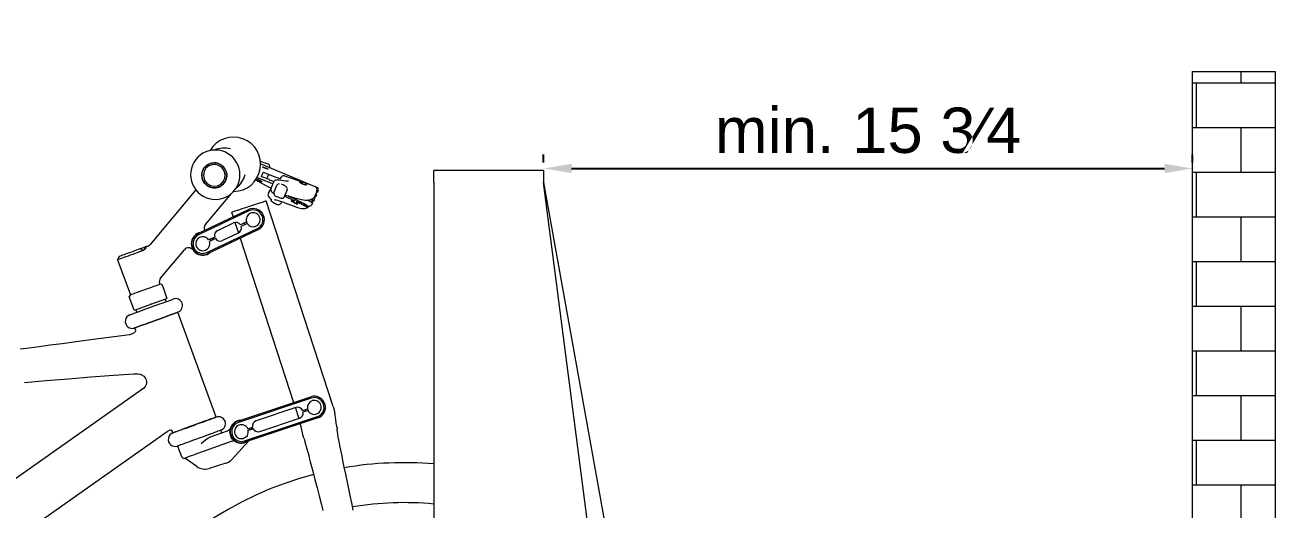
# Model space of a CAD drawing. Header units: inches. Extents: x -26 to 158, y -1 to 132.
# Drawn here: x 15.53 to 60.31, y 111.3 to 128.67 of the extents above; entities that cross this region are included whole.
import ezdxf

# ---------------------------------------------------------------- set-up
doc = ezdxf.new("R2010")
doc.units = ezdxf.units.IN
doc.layers.add('ZANO_R', color=7, linetype='Continuous', lineweight=0)
doc.layers.add('ZANO_W', color=1, linetype='Continuous', lineweight=0)
doc.styles.get("Standard").update_dxf_attribs({"font": 'arial.ttf'})
doc.dimstyles.new('amerykanie', dxfattribs={"dimtxt": 50, "dimasz": 50, "dimexe": 0.5, "dimexo": 0.5, "dimgap": 1, "dimtad": 1, "dimdec": 0, "dimzin": 0, "dimlunit": 5, "dimtxsty": 'Standard', "dimcen": 0.09, "dimclrd": 1, "dimclre": 1, "dimclrt": 1, "dimazin": 0, "dimtfac": 1, "dimtdec": 0, "dimtmove": 0, "dimatfit": 3, "dimfxl": 1, "dimtzin": 0, "dimarcsym": 1})

# ---------------------------------------------------------------- blocks, each defined once
blk = doc.blocks.new('*D362')
at = {"layer": 'ZANO_W', "color": 1, "lineweight": -2}
for p, q in [((34.108, 123.744), (34.108, 124.033)), ((57.353, 123.744), (57.353, 124.033)), ((35.108, 123.533), (56.353, 123.533))]:
    blk.add_line(p, q, dxfattribs=at)
at = {"layer": 'ZANO_W', "color": 1}
for points in [[(35.108, 123.7), (35.108, 123.367), (34.108, 123.533)], [(56.353, 123.367), (56.353, 123.7), (57.353, 123.533)]]:
    blk.add_solid(points, dxfattribs=at)
at = {"layer": 'ZANO_W', "color": 1, "insert": (45.731, 124.891), "char_height": 1.625, "attachment_point": 5}
blk.add_mtext('min. 15 3⁄4', dxfattribs=at)

msp = doc.modelspace()

# ---------------------------------------------------------------- hatches: boundary and pattern name
at = {"layer": 'ZANO_R', "ltscale": 10, "transparency": 33554602}
h = msp.add_hatch(dxfattribs=at)
h.set_pattern_fill('AR-B816', color=256, scale=0.007874)
h.set_pattern_definition([(0, (-387.308, 112.2023), (0, 1.6), []), (90, (-387.308, 112.2023), (-1.6, 1.6), [1.6, -1.6])])
h.paths.add_polyline_path([(57.35324, 127.00382), (57.35324, 87.63375), (60.306, 87.63375), (60.306, 127.00382)])

# ---------------------------------------------------------------- linework, layer by layer
at = {"layer": 'ZANO_R'}
for p, q in [((57.35324, 87.63375), (57.35324, 127.00382)), ((57.35324, 127.00382), (60.306, 127.00382)), ((60.306, 127.00382), (60.306, 87.63375)), ((22.10247, 123.68645), (22.08463, 123.67615)), ((23.962, 123.7945), (24.08395, 123.75112)), ((25.9821, 122.85656), (23.98328, 123.68198)), ((23.84738, 123.21114), (24.24138, 123.05332)), ((23.99371, 123.24386), (24.02331, 123.26094)), ((24.27185, 123.13245), (23.99371, 123.24386)), ((24.03877, 123.35864), (24.01111, 123.28941)), ((24.05824, 123.40539), (24.33638, 123.29398)), ((24.25594, 123.3262), (24.20405, 123.19631)), ((24.28943, 123.55556), (24.29459, 123.57005)), ((24.69201, 123.20214), (24.67911, 123.16983)), ((24.81989, 123.26397), (25.48963, 123.03975)), ((30.17105, 123.02744), (30.17105, 123.46052)), ((34.10805, 123.46052), (30.17105, 123.46052)), ((34.10805, 123.46052), (34.10805, 123.02744)), ((21.65112, 122.76728), (20.01079, 120.8124)), ((23.79077, 123.12109), (24.15651, 122.92314)), ((24.30883, 122.76535), (24.24369, 122.64516)), ((24.34232, 122.82728), (24.30883, 122.76534)), ((24.432, 123.0469), (24.33982, 122.81614)), ((24.34279, 122.8164), (24.34243, 122.8151)), ((24.43447, 123.04592), (24.4348, 123.04723)), ((24.53939, 122.91373), (24.44721, 122.68297)), ((24.82965, 122.53004), (24.92183, 122.7608)), ((25.48963, 123.03975), (25.46441, 123.024)), ((25.46808, 122.9858), (25.48963, 123.03975)), ((25.55614, 122.98565), (25.54467, 122.95691)), ((25.55665, 122.98621), (25.58836, 123.006)), ((25.92311, 122.87822), (25.92848, 122.87602)), ((25.98361, 122.71158), (25.92345, 122.56098)), ((25.97499, 122.71614), (25.9879, 122.74844)), ((25.97499, 122.71614), (25.97513, 122.71622)), ((25.97593, 122.69235), (26.0037, 122.68095)), ((26.0037, 122.68095), (26.01752, 122.71557)), ((26.02228, 122.69168), (26.0037, 122.68095)), ((26.01044, 122.71148), (26.01752, 122.71557)), ((26.02297, 122.69242), (26.02228, 122.69168)), ((26.02297, 122.69242), (26.0368, 122.72704)), ((30.17105, 123.02744), (30.17105, 87.86997)), ((34.10805, 123.02744), (36.30812, 110.74835)), ((38.63561, 87.86997), (34.10805, 123.02744)), ((21.99572, 121.525), (22.93164, 122.64039)), ((26.56598, 115.00516), (24.16619, 122.37425)), ((24.24585, 122.64399), (24.24625, 122.64548)), ((24.44424, 122.68089), (24.44557, 122.67422)), ((24.7023, 122.29247), (24.71497, 122.31584)), ((24.71715, 122.31967), (24.72963, 122.34273)), ((24.83303, 122.5385), (25.1796, 122.37834)), ((24.95463, 122.54272), (25.17158, 122.44246)), ((25.1796, 122.37834), (25.15432, 122.36246)), ((25.20571, 122.4265), (25.1796, 122.37834)), ((25.18344, 122.385), (25.18311, 122.3848)), ((25.18326, 122.38508), (25.18344, 122.385)), ((25.20585, 122.42644), (25.18344, 122.385)), ((25.28235, 122.38967), (25.2412, 122.31374)), ((25.24166, 122.31422), (25.27346, 122.33418)), ((25.27346, 122.33418), (25.29914, 122.38156)), ((25.75741, 122.33794), (25.65236, 122.39637)), ((25.75957, 122.34182), (25.66073, 122.3966)), ((25.75868, 122.41608), (25.85972, 122.36017)), ((25.80473, 122.42523), (25.79305, 122.43173)), ((25.80684, 122.42923), (25.7977, 122.43429)), ((25.80241, 122.31625), (25.83395, 122.37443)), ((25.80242, 122.31624), (25.83391, 122.37445)), ((25.8139, 122.2515), (25.81452, 122.25265)), ((25.81445, 122.25252), (25.81644, 122.25602)), ((25.81644, 122.25602), (25.83416, 122.2888)), ((25.82293, 122.44974), (25.85438, 122.46937)), ((25.85972, 122.36017), (25.8783, 122.3709)), ((25.87895, 122.37154), (25.89669, 122.40427)), ((25.90862, 122.54999), (25.89572, 122.51768)), ((25.89669, 122.40427), (25.89854, 122.40785)), ((25.89854, 122.40785), (25.89916, 122.40899)), ((25.90374, 122.50118), (25.90065, 122.49947)), ((25.90374, 122.50118), (25.92941, 122.516)), ((25.90876, 122.55008), (25.90862, 122.54999)), ((25.92523, 122.56543), (25.95299, 122.55404)), ((25.93906, 122.60005), (25.96682, 122.58865)), ((25.94591, 122.54995), (25.95299, 122.55404)), ((25.95299, 122.55404), (25.96682, 122.58865)), ((25.96682, 122.58865), (25.9854, 122.59938)), ((25.97227, 122.5655), (25.9861, 122.60012)), ((21.72513, 121.19936), (23.53108, 122.05874)), ((23.55257, 122.01359), (21.74661, 121.15422)), ((22.93008, 121.97171), (22.98618, 121.79945)), ((25.59094, 122.16956), (25.59602, 122.16675)), ((25.62408, 122.21182), (25.65135, 122.19673)), ((25.69892, 122.17086), (25.69909, 122.17097)), ((25.75031, 122.19773), (25.77598, 122.21255)), ((22.0474, 120.52213), (23.85335, 121.38151)), ((22.43186, 121.31418), (22.99622, 121.58274)), ((23.05122, 121.59974), (23.1735, 121.22422)), ((23.46595, 121.618), (23.24782, 121.5142)), ((23.49174, 121.56382), (23.2736, 121.46002)), ((23.37519, 121.5748), (23.40097, 121.52063)), ((23.87483, 121.33636), (22.06888, 120.47698)), ((22.32636, 121.07571), (22.10823, 120.97191)), ((22.35214, 121.02153), (22.13401, 120.91773)), ((22.19066, 120.94506), (22.16499, 120.99892)), ((22.25644, 120.969), (22.22844, 121.02911)), ((22.25561, 121.04204), (22.28139, 120.98786)), ((23.1681, 121.22155), (22.60374, 120.95299)), ((23.23598, 121.03236), (25.15115, 115.15144)), ((19.65789, 120.66171), (19.78051, 120.70634)), ((19.65789, 120.66171), (19.76027, 120.59255)), ((19.84781, 120.65989), (19.76027, 120.59255)), ((19.84781, 120.65989), (19.78051, 120.70634)), ((20.38822, 119.60926), (21.23774, 120.62168)), ((18.90795, 120.38875), (18.84819, 120.26058)), ((18.84819, 120.26058), (19.30446, 119.00699)), ((20.36161, 119.39177), (20.35368, 119.41356)), ((20.42551, 119.37479), (20.36161, 119.39177)), ((20.46112, 119.30112), (20.61391, 118.88132)), ((19.30446, 119.00699), (19.26561, 118.95178)), ((19.2678, 118.95026), (19.26781, 118.95023)), ((19.43929, 118.45379), (19.2865, 118.87359)), ((19.44869, 118.45721), (20.01721, 118.66413)), ((20.036, 118.67097), (20.60451, 118.8779)), ((20.58938, 118.76597), (20.55518, 118.85994)), ((19.49803, 118.47517), (19.53223, 118.3812)), ((22.37514, 114.62714), (21.00706, 118.3859)), ((19.45657, 117.82157), (19.48587, 117.74106)), ((19.70734, 115.61062), (6.85471, 106.54773)), ((23.15641, 114.48567), (25.76495, 115.35631)), ((25.78078, 115.30888), (23.17224, 114.43824)), ((23.39386, 113.77425), (26.0024, 114.64489)), ((25.23542, 114.96872), (23.81258, 114.49383)), ((25.21308, 114.96126), (25.33049, 114.60074)), ((25.47681, 114.87007), (25.64667, 114.92676)), ((25.4958, 114.81316), (25.66566, 114.86985)), ((26.01823, 114.59746), (23.40969, 113.72682)), ((23.50898, 114.21328), (23.67884, 114.26997)), ((23.52797, 114.15636), (23.69783, 114.21306)), ((23.93922, 114.1144), (25.36206, 114.5893)), ((25.32987, 114.60262), (25.33663, 114.58081)), ((25.34178, 114.60649), (25.34856, 114.58479)), ((26.70572, 114.23112), (26.70848, 114.20346)), ((7.86237, 105.11695), (20.62779, 114.11835)), ((20.79488, 114.14459), (20.82465, 114.0628)), ((22.91558, 113.75966), (21.94192, 113.40528)), ((22.17506, 113.91581), (22.77877, 114.13554)), ((22.58035, 114.06332), (22.54615, 114.15729)), ((22.86843, 114.10315), (22.87319, 114.15282)), ((22.8734, 114.02973), (22.86843, 114.10315)), ((22.903, 114.14943), (22.87319, 114.15282)), ((22.96345, 113.8421), (22.92006, 113.90154)), ((23.53374, 113.76823), (22.951, 113.12134)), ((22.99901, 113.80711), (22.96345, 113.8421)), ((22.99901, 113.80711), (23.0092, 113.81784)), ((25.51801, 113.87294), (25.48812, 113.94916)), ((20.99566, 113.59295), (21.13247, 113.21708)), ((21.68742, 112.85773), (21.29452, 113.13353)), ((22.72866, 112.97876), (22.12383, 112.78974))]:
    msp.add_line(p, q, dxfattribs=at)
at = {"layer": 'ZANO_R', "flags": 128}
for points in [[(22.67081, 123.54752), (22.71195, 123.47812), (22.74015, 123.40256), (22.75452, 123.32326), (22.75459, 123.24279), (22.74035, 123.16371), (22.71227, 123.08858), (22.67126, 123.01981), (22.61861, 122.95961), (22.55604, 122.90992), (22.48555, 122.87232), (22.4094, 122.84803), (22.33005, 122.83784), (22.25004, 122.84206), (22.17194, 122.86057), (22.09827, 122.89277), (22.0314, 122.93761), (21.97347, 122.99367), (21.92634, 123.05914), (21.89153, 123.13191), (21.87016, 123.20965), (21.86291, 123.28986), (21.87002, 123.36996), (21.89127, 123.44738), (21.92595, 123.51961), (21.97297, 123.58436), (22.03081, 123.63953), (22.09762, 123.68335), (22.17123, 123.71442), (22.2493, 123.73173), (22.3293, 123.73473), (22.40867, 123.72332), (22.48486, 123.69786), (22.55542, 123.65919), (22.61807, 123.60853), (22.67081, 123.54752)], [(22.69555, 123.50925), (22.64917, 123.57525), (22.59188, 123.63198), (22.52552, 123.67759), (22.45222, 123.71064), (22.37434, 123.73005), (22.29437, 123.7352), (22.2149, 123.72593), (22.13847, 123.70253), (22.06754, 123.66576), (22.0044, 123.6168), (21.95106, 123.55722), (21.90925, 123.48893), (21.88031, 123.41414), (21.86516, 123.33524), (21.86431, 123.25478), (21.87776, 123.17533), (21.9051, 123.09946), (21.94544, 123.02959), (21.99748, 122.96798), (22.05955, 122.9166), (22.12967, 122.87711), (22.20557, 122.85078), (22.28481, 122.83845), (22.36485, 122.84052), (22.44312, 122.85691), (22.51709, 122.88712), (22.5844, 122.93016), (22.64287, 122.98465), (22.69064, 123.04884), (22.72616, 123.12067), (22.74829, 123.19782), (22.75633, 123.27783), (22.75, 123.3581), (22.72952, 123.43608), (22.69555, 123.50925)], [(21.97517, 123.09333), (22.05824, 122.99259), (22.16967, 122.92497), (22.2968, 122.89773), (22.42651, 122.91447), (22.54143, 122.97281), (22.63146, 123.06736), (22.68422, 123.18527), (22.69547, 123.31579), (22.66275, 123.44301), (22.591, 123.55139), (22.48633, 123.63107), (22.36314, 123.67122), (22.23229, 123.66838), (22.11129, 123.62223), (22.0124, 123.53838), (21.94723, 123.42619), (21.92258, 123.29831), (21.94177, 123.16803), (21.97517, 123.09333)], [(23.98325, 123.68191), (23.9823, 123.68237), (23.98036, 123.68274), (23.9802, 123.68259)], [(24.22653, 123.51222), (24.21494, 123.51243), (24.19111, 123.51836), (24.15869, 123.5291), (24.1226, 123.54301), (24.08835, 123.55798), (24.06113, 123.57172), (24.04511, 123.58215), (24.04271, 123.58768), (24.05431, 123.58746), (24.07813, 123.58153), (24.11055, 123.5708), (24.14664, 123.55689), (24.1809, 123.54192), (24.20811, 123.52818), (24.22414, 123.51775), (24.22653, 123.51222)], [(24.08395, 123.75112), (24.13198, 123.73404), (24.17385, 123.71914), (24.20632, 123.70759), (24.22686, 123.70029), (24.23389, 123.69779)], [(24.01414, 123.05911), (24.00292, 123.06012), (23.98015, 123.0683), (23.94932, 123.08242), (23.9151, 123.10032), (23.88271, 123.11927), (23.85708, 123.1364), (23.84212, 123.14908), (23.84009, 123.15541), (23.85131, 123.1544), (23.87408, 123.14621), (23.90492, 123.1321), (23.93913, 123.1142), (23.97152, 123.09524), (23.99715, 123.07812), (24.01212, 123.06543), (24.01414, 123.05911)], [(24.69201, 123.20214), (24.70786, 123.22904), (24.71325, 123.2352)], [(24.3427, 122.81642), (24.33461, 122.78606), (24.33639, 122.75468), (24.34481, 122.72895), (24.35705, 122.70786), (24.37271, 122.68902), (24.39543, 122.6683), (24.43392, 122.63995), (24.43983, 122.63572)], [(24.96713, 123.0766), (24.96683, 123.07659), (24.9576, 123.07589), (24.93759, 123.07595), (24.90486, 123.07807), (24.85785, 123.08329), (24.79481, 123.09234), (24.71469, 123.10482), (24.63311, 123.11585), (24.56691, 123.12011), (24.52914, 123.11766), (24.50654, 123.11269), (24.48009, 123.10101), (24.45548, 123.08121), (24.4364, 123.05288), (24.43489, 123.0472)], [(24.9201, 122.76101), (24.92558, 122.77355), (24.9283, 122.80544), (24.92288, 122.83146), (24.91288, 122.8522), (24.90075, 122.86799), (24.88832, 122.87957), (24.87609, 122.8885), (24.85761, 122.89966), (24.81516, 122.92218), (24.7757, 122.94343), (24.74693, 122.96002), (24.72825, 122.97226), (24.71818, 122.97995), (24.71737, 122.98063)], [(25.42766, 123.03146), (25.39529, 123.04083), (25.37338, 123.04492), (25.36435, 123.04328), (25.36918, 123.0361), (25.38733, 123.02415), (25.41683, 123.00875), (25.45443, 122.99159), (25.49601, 122.97456), (25.537, 122.95951), (25.57291, 122.94811), (25.59979, 122.9416), (25.61469, 122.9407), (25.61599, 122.94551), (25.60353, 122.9555), (25.57869, 122.96957)], [(25.55665, 122.98621), (25.55608, 122.98534), (25.5565, 122.98408), (25.55791, 122.98245), (25.56029, 122.98046), (25.56361, 122.97815), (25.56782, 122.97554), (25.57287, 122.97267), (25.57869, 122.96957)], [(22.93008, 121.97171), (22.93667, 121.97385), (22.95629, 121.98024), (22.98852, 121.99074), (23.03268, 122.00512), (23.08782, 122.02308), (23.15278, 122.04423), (23.22616, 122.06813), (23.30641, 122.09426), (23.39181, 122.12207), (23.48054, 122.15097), (23.57071, 122.18033), (23.66039, 122.20954), (23.74769, 122.23796), (23.83073, 122.26501), (23.90775, 122.29009), (23.97711, 122.31268), (24.03732, 122.33229), (24.08711, 122.3485), (24.1254, 122.36097), (24.1514, 122.36944), (24.16454, 122.37371), (24.16619, 122.37425)], [(24.24645, 122.64539), (24.23475, 122.61543), (24.2329, 122.58376), (24.23836, 122.55676), (24.24837, 122.53358), (24.2626, 122.51168), (24.28491, 122.48599), (24.32214, 122.45086), (24.34655, 122.42809), (24.35986, 122.41485), (24.3655, 122.40858), (24.36542, 122.40875)], [(24.32884, 122.44461), (24.32987, 122.42105), (24.33871, 122.395), (24.3492, 122.37805), (24.36112, 122.36454), (24.37438, 122.35295), (24.39606, 122.33737), (24.42954, 122.31638), (24.46906, 122.29382), (24.49307, 122.2812)], [(24.44824, 122.68326), (24.44075, 122.65793), (24.44148, 122.62817), (24.45323, 122.59536), (24.46469, 122.57901), (24.47785, 122.56595), (24.49079, 122.55633), (24.50797, 122.5461), (24.54124, 122.52954), (24.5818, 122.51169), (24.61042, 122.50024)], [(24.46629, 122.41695), (24.46678, 122.41692), (24.47636, 122.41629), (24.49655, 122.41333), (24.52874, 122.40658), (24.57563, 122.39403), (24.63049, 122.37701), (24.69997, 122.35342), (24.78619, 122.32234), (24.89511, 122.28165), (25.04505, 122.22517), (25.0763, 122.21377)], [(24.49307, 122.2812), (24.50479, 122.27504), (24.54083, 122.25805), (24.57542, 122.24488), (24.59761, 122.24003), (24.62979, 122.24065), (24.65963, 122.25072), (24.68506, 122.26952), (24.7011, 122.29246)], [(24.61042, 122.50024), (24.624, 122.49481), (24.66288, 122.48098), (24.69775, 122.47078), (24.71901, 122.46681), (24.74274, 122.46633), (24.772, 122.4731), (24.79801, 122.488), (24.81988, 122.51188), (24.82792, 122.53025)], [(25.11911, 122.37321), (25.08825, 122.3858), (25.06724, 122.39181), (25.0584, 122.39059), (25.06269, 122.38225), (25.07964, 122.36773), (25.1074, 122.34861), (25.14291, 122.32699), (25.18228, 122.30524), (25.22119, 122.28576), (25.25536, 122.27067), (25.28106, 122.26164), (25.29545, 122.25965), (25.29697, 122.26492), (25.28543, 122.27689), (25.26212, 122.29421)], [(25.10361, 122.50281), (25.24252, 122.46655), (25.34385, 122.44141), (25.42884, 122.42217), (25.49961, 122.40849), (25.56608, 122.39919), (25.6206, 122.39551), (25.67266, 122.39692), (25.72312, 122.40495), (25.75946, 122.41632), (25.79015, 122.43013), (25.81588, 122.44431), (25.82291, 122.44881)], [(25.24166, 122.31422), (25.24106, 122.31329), (25.2414, 122.31186), (25.24268, 122.30995), (25.24488, 122.30758), (25.24797, 122.30477), (25.25191, 122.30159), (25.25665, 122.29805), (25.26212, 122.29421)], [(25.8789, 122.49175), (25.8872, 122.49353), (25.90374, 122.50118)], [(25.0763, 122.21377), (25.16839, 122.18017), (25.25422, 122.15096), (25.32644, 122.12897), (25.38807, 122.11361), (25.44476, 122.1038), (25.49769, 122.10003), (25.54998, 122.10355), (25.59878, 122.11577), (25.62979, 122.12892), (25.65559, 122.14271), (25.6666, 122.1497)], [(25.69995, 122.17667), (25.70674, 122.18003), (25.71223, 122.18502)], [(23.46595, 121.618), (23.47998, 121.58451), (23.49174, 121.56382)], [(19.76027, 120.59255), (19.6979, 120.56985), (19.62745, 120.54421), (19.55069, 120.51627), (19.46955, 120.48674), (19.38607, 120.45636), (19.30236, 120.42589), (19.22052, 120.3961), (19.14262, 120.36775), (19.07061, 120.34154), (19.00631, 120.31813), (18.95134, 120.29813), (18.90707, 120.28202), (18.87464, 120.27021), (18.85484, 120.263), (18.84819, 120.26058)], [(18.90795, 120.38875), (18.90965, 120.38937), (18.9231, 120.39427), (18.94958, 120.4039), (18.98827, 120.41799), (19.03797, 120.43607), (19.09713, 120.45761), (19.16391, 120.48192), (19.23625, 120.50825), (19.31189, 120.53577), (19.38848, 120.56365), (19.46365, 120.59101), (19.53505, 120.617), (19.60047, 120.64081), (19.65789, 120.66171)], [(19.78051, 120.70634), (19.79891, 120.71304), (19.84127, 120.72845), (19.85961, 120.73513), (19.8596, 120.73513)], [(19.88102, 120.74028), (19.88111, 120.74035), (19.88035, 120.73974), (19.87791, 120.73768), (19.87401, 120.73382), (19.86955, 120.72828), (19.86521, 120.72116), (19.86255, 120.71535), (19.8594, 120.70684), (19.85846, 120.70366), (19.85728, 120.69888), (19.85578, 120.69232), (19.85552, 120.69102), (19.85308, 120.67893), (19.84781, 120.65989)], [(19.88111, 120.74035), (19.87036, 120.73774), (19.85961, 120.73513)], [(19.30446, 119.00699), (19.31096, 119.00936), (19.33033, 119.01641), (19.36207, 119.02796), (19.40541, 119.04374), (19.45927, 119.06334), (19.52234, 119.0863), (19.59306, 119.11204), (19.66969, 119.13993), (19.75035, 119.16928), (19.83303, 119.19938), (19.91572, 119.22947), (19.99637, 119.25883), (20.073, 119.28672), (20.14372, 119.31246), (20.20679, 119.33542), (20.26066, 119.35502), (20.304, 119.3708), (20.33574, 119.38235), (20.3551, 119.3894), (20.36161, 119.39177)], [(20.42537, 119.37424), (20.42519, 119.37476), (20.42526, 119.37455)], [(20.43886, 119.36227), (20.43998, 119.35918), (20.44757, 119.33833), (20.46112, 119.30112)], [(19.2865, 118.87359), (19.27312, 118.91034), (19.26537, 118.93165), (19.26522, 118.93206)], [(19.28556, 118.29142), (19.29219, 118.29383), (19.31197, 118.30103), (19.34457, 118.3129), (19.38942, 118.32922), (19.44576, 118.34973), (19.51262, 118.37406), (19.58886, 118.40181), (19.67318, 118.4325), (19.76413, 118.4656), (19.86016, 118.50055), (19.95961, 118.53675), (20.0608, 118.57358), (20.16199, 118.61041), (20.26145, 118.64661), (20.35748, 118.68156), (20.44843, 118.71467), (20.53274, 118.74536), (20.60899, 118.77311), (20.67585, 118.79744), (20.73219, 118.81795), (20.77704, 118.83427), (20.80963, 118.84614), (20.82942, 118.85334), (20.83605, 118.85575)], [(20.036, 118.67097), (20.03379, 118.67017), (20.03147, 118.66932), (20.02906, 118.66845), (20.0266, 118.66755), (20.02415, 118.66666), (20.02174, 118.66578), (20.01941, 118.66494), (20.01721, 118.66413)], [(19.44869, 118.45721), (19.44665, 118.45647), (19.4448, 118.45579), (19.44318, 118.45521), (19.44181, 118.45471), (19.44073, 118.45431), (19.43993, 118.45403), (19.43946, 118.45385), (19.43929, 118.45379)], [(19.45657, 117.82157), (19.4632, 117.82399), (19.48298, 117.83119), (19.51558, 117.84305), (19.56043, 117.85938), (19.61677, 117.87988), (19.68363, 117.90422), (19.75987, 117.93197), (19.84419, 117.96266), (19.93514, 117.99576), (20.03117, 118.03071), (20.13062, 118.06691), (20.23181, 118.10374), (20.333, 118.14057), (20.43246, 118.17677), (20.52849, 118.21172), (20.61944, 118.24482), (20.70375, 118.27551), (20.78, 118.30326), (20.84686, 118.3276), (20.9032, 118.3481), (20.94805, 118.36443), (20.98064, 118.37629), (21.00043, 118.38349), (21.00706, 118.3859)], [(21.00706, 118.3859), (21.00043, 118.38349), (20.98064, 118.37629), (20.94805, 118.36443), (20.9032, 118.3481), (20.84686, 118.3276), (20.78, 118.30326), (20.70375, 118.27551), (20.61944, 118.24482), (20.52849, 118.21172), (20.43246, 118.17677), (20.333, 118.14057), (20.23181, 118.10374), (20.13062, 118.06691), (20.03117, 118.03071), (19.93514, 117.99576), (19.84419, 117.96266), (19.75987, 117.93197), (19.68363, 117.90422), (19.61677, 117.87988), (19.56043, 117.85938), (19.51558, 117.84305), (19.48298, 117.83119), (19.4632, 117.82399), (19.45657, 117.82157), (19.45657, 117.82157)], [(19.2735, 117.58056), (18.7193, 117.50364), (18.06931, 117.41499), (17.4488, 117.33195), (16.86329, 117.25505), (16.43332, 117.19945), (16.03522, 117.14859), (15.67427, 117.10297), (15.35576, 117.06308)], [(19.4854, 117.74236), (19.49021, 117.72499), (19.49028, 117.71518), (19.48763, 117.7044), (19.47181, 117.67985), (19.44077, 117.65234), (19.34985, 117.60167), (19.2735, 117.58045)], [(15.51235, 115.86996), (16.28485, 115.93546), (17.08199, 116.00079), (17.89316, 116.06472), (18.71362, 116.12668), (19.42594, 116.17832)], [(19.42591, 116.17845), (19.51078, 116.18282), (19.58659, 116.17921), (19.65203, 116.16601), (19.70661, 116.14492), (19.78487, 116.09087), (19.82984, 116.03797), (19.86613, 115.96504), (19.87847, 115.91442), (19.8809, 115.85571), (19.86817, 115.79191), (19.83553, 115.7274), (19.7805, 115.66654), (19.70621, 115.60983)], [(25.55132, 114.89494), (25.56035, 114.86383), (25.57032, 114.83802)], [(25.64667, 114.92676), (25.64804, 114.92048), (25.66566, 114.86985)], [(26.56598, 115.00516), (26.58925, 114.92631), (26.61083, 114.8214), (26.63064, 114.68953), (26.64949, 114.54697), (26.66913, 114.41038), (26.68861, 114.30556), (26.70572, 114.23112)], [(20.82465, 114.0628), (20.83128, 114.06522), (20.85106, 114.07242), (20.88366, 114.08428), (20.92851, 114.10061), (20.98485, 114.12111), (21.05171, 114.14545), (21.12795, 114.1732), (21.21227, 114.20389), (21.30322, 114.23699), (21.39925, 114.27194), (21.4987, 114.30814), (21.59989, 114.34497), (21.70108, 114.3818), (21.80054, 114.418), (21.89657, 114.45295), (21.98752, 114.48605), (22.07184, 114.51674), (22.14808, 114.54449), (22.21494, 114.56883), (22.27128, 114.58933), (22.31613, 114.60566), (22.34873, 114.61752), (22.36851, 114.62472), (22.37514, 114.62714)], [(22.37514, 114.62714), (22.37466, 114.62696), (22.36446, 114.62325), (22.34118, 114.61477), (22.30521, 114.60168), (22.25718, 114.5842), (22.1979, 114.56263), (22.12839, 114.53732), (22.04984, 114.50873), (21.96359, 114.47734), (21.87111, 114.44368), (21.77399, 114.40833), (21.6739, 114.3719), (21.57254, 114.33501), (21.47165, 114.29829), (21.37295, 114.26237), (21.27813, 114.22786), (21.18882, 114.19535), (21.10655, 114.1654), (21.03271, 114.13853), (20.96858, 114.11519), (20.91525, 114.09578), (20.87364, 114.08063), (20.84445, 114.07001), (20.82819, 114.06409), (20.82465, 114.0628)], [(23.5876, 114.17627), (23.5767, 114.21312), (23.56861, 114.23318)], [(23.65425, 114.19851), (23.64248, 114.23707), (23.63526, 114.25543)], [(23.6638, 114.26495), (23.68204, 114.21096), (23.68279, 114.20804)], [(25.32987, 114.60262), (25.34175, 114.60648), (25.34175, 114.60648)], [(27.2892, 111.2925), (27.234, 111.55702), (27.17976, 111.81722), (27.12831, 112.06423), (27.07975, 112.29746), (27.01995, 112.58488), (26.96679, 112.84097), (26.91948, 113.06985), (26.88534, 113.23639), (26.85263, 113.39767), (26.82177, 113.5519), (26.79293, 113.69839), (26.77256, 113.80369), (26.7516, 113.91497), (26.73215, 114.02335), (26.7197, 114.09651), (26.71049, 114.15675), (26.70791, 114.19683), (26.7093, 114.21299)], [(20.62777, 114.11834), (20.70884, 114.15769), (20.75597, 114.16694), (20.7697, 114.16636), (20.78146, 114.16277), (20.78612, 114.15958), (20.78981, 114.1554), (20.79488, 114.14458)], [(22.54615, 114.15729), (22.53952, 114.15487), (22.51974, 114.14767), (22.48714, 114.13581), (22.44229, 114.11948), (22.38595, 114.09898), (22.31909, 114.07464), (22.24285, 114.04689), (22.15853, 114.0162), (22.06758, 113.9831), (21.97155, 113.94815), (21.8721, 113.91195), (21.77091, 113.87512), (21.66972, 113.83829), (21.57026, 113.80209), (21.47423, 113.76714), (21.38328, 113.73404), (21.29896, 113.70335), (21.22272, 113.6756), (21.15586, 113.65126), (21.09952, 113.63076), (21.05467, 113.61443), (21.02207, 113.60257), (21.00229, 113.59537), (20.99566, 113.59295)], [(21.83931, 113.68718), (21.84019, 113.6879), (21.94026, 113.76844), (22.04378, 113.8447), (22.10806, 113.88453), (22.17506, 113.91581)], [(25.51395, 113.87347), (25.51464, 113.87533), (25.52576, 113.85016), (25.54037, 113.80308), (25.55925, 113.73863), (25.58108, 113.66204), (25.60373, 113.58036), (25.62924, 113.48644), (25.65131, 113.40413), (25.67028, 113.33284), (25.69106, 113.25423), (25.71438, 113.1655), (25.75021, 113.02827), (25.79495, 112.85577), (25.84925, 112.64512), (25.91353, 112.39455), (25.99001, 112.09536), (26.06453, 111.80337), (26.13384, 111.53172), (26.19777, 111.28095)], [(21.94192, 113.40528), (21.84092, 113.36852), (21.74216, 113.33257), (21.64781, 113.29823), (21.55996, 113.26625), (21.48055, 113.23735), (21.41133, 113.21216), (21.35385, 113.19124), (21.30935, 113.17504), (21.27884, 113.16394)]]:
    msp.add_lwpolyline(points, dxfattribs=at)
at = {"layer": 'ZANO_R'}
for centre, radius, start, end in [((22.99773, 123.68333), 0.97275, 270.271813, 149.710665), ((22.34417, 123.31243), 0.88115, 29.659391, 210.340819), ((22.65871, 123.37443), 0.8879, 75.001533, 112.741066), ((22.3494, 123.30336), 0.88115, 209.659873, 30.340338), ((24.20037, 123.60357), 0.1, 340.417514, 70.417514), ((22.5642, 123.5436), 0.88388, 307.239157, 344.918864), ((24.15255, 123.52332), 0.47987, 229.974932, 253.120815), ((26.76798, 129.34224), 6.51876, 248.098191, 251.367534), ((24.78919, 123.16574), 0.10292, 72.647182, 137.554161), ((26.54119, 127.31726), 4.9995, 241.51137, 243.907698), ((26.09577, 127.65514), 4.9614, 248.052141, 250.124229), ((26.90751, 129.71115), 7.08703, 248.167177, 249.671196), ((24.63709, 122.87797), 0.10317, 93.76128, 159.548609), ((25.46325, 123.11263), 0.08863, 246.323418, 270.746765), ((23.24369, 116.36137), 7.04618, 67.649781, 70.563691), ((25.89514, 122.7819), 0.09861, 340.167711, 55.697162), ((25.99581, 122.75732), 0.04812, 244.55596, 287.702027), ((25.94393, 122.76413), 0.1, 338.224571, 67.561718), ((19.39302, 100.90874), 22.33639, 75.187134, 75.871207), ((25.501, 122.92212), 0.68486, 230.756483, 252.354214), ((25.15865, 122.4397), 0.07737, 239.261496, 266.785483), ((22.58662, 116.85809), 6.15364, 62.939769, 65.160983), ((22.45635, 116.51276), 6.46722, 61.007919, 64.176664), ((22.274, 116.16281), 6.86909, 61.091238, 64.07455), ((22.29136, 116.21692), 6.859, 60.929179, 63.17989), ((25.68907, 122.16533), 0.18565, 39.829987, 68.399907), ((25.6866, 122.16016), 0.19577, 41.081029, 68.115299), ((25.72598, 122.29916), 0.1, 300, 331.54315), ((25.74852, 122.27213), 0.16309, 37.271571, 69.840637), ((25.73375, 122.24741), 0.19596, 41.09473, 68.101598), ((25.81151, 122.55001), 0.0902, 297.938398, 338.999208), ((25.8112, 122.45656), 0.1, 331.595798, 25.647289), ((25.93151, 122.60871), 0.06051, 247.454167, 283.765583), ((25.87941, 122.6026), 0.1, 300, 338.224571), ((25.93065, 122.55952), 0.06773, 36.056388, 74.347779), ((23.70296, 121.69755), 0.25, 212.339998, 198.555792), ((23.70296, 121.69755), 0.4, 295.447895, 115.447895), ((23.70296, 121.69755), 0.35, 295.447895, 115.447895), ((25.64378, 122.25452), 0.1001, 256.121293, 316.927391), ((25.70033, 122.28336), 0.09915, 240.687654, 300.273087), ((22.13447, 121.39892), 0.18742, 137.742888, 206.762196), ((23.08216, 121.40214), 0.2, 34.074822, 115.447895), ((23.08216, 121.40214), 0.2, 295.447895, 16.820968), ((21.89701, 120.83817), 0.4125, 101.306785, 309.589005), ((21.89701, 120.83817), 0.4, 115.447895, 295.447895), ((21.89701, 120.83817), 0.35, 115.447895, 295.447895), ((21.89701, 120.83817), 0.25, 32.339998, 18.555792), ((22.5178, 121.13359), 0.2, 115.447895, 196.820968), ((22.5178, 121.13359), 0.2, 214.074822, 295.447895), ((19.8637, 120.92462), 0.18426, 275.368545, 322.761384), ((21.39108, 120.49353), 0.1996, 38.32657, 140.173137), ((20.52102, 119.4855), 0.18107, 137.037173, 203.273027), ((20.42008, 119.3554), 0.02, 18.991517, 74.903825), ((19.28301, 118.94165), 0.02, 149.940679, 200.423373), ((23.68071, 110.43772), 8.98329, 109.961556, 110.025335), ((20.92156, 118.62083), 0.25, 290, 110), ((19.37106, 118.05649), 0.25, 110, 290), ((25.89159, 114.97688), 0.25, 205.349246, 191.565041), ((25.89159, 114.97688), 0.4, 288.457144, 108.457144), ((25.89159, 114.97688), 0.35, 288.457144, 108.457144), ((22.46065, 114.39221), 0.25, 290, 110), ((25.29874, 114.77901), 0.2, 27.08407, 108.457144), ((25.29874, 114.77901), 0.2, 288.457144, 9.830217), ((22.71037, 114.32348), 0.2, 290, 339.227195), ((23.28305, 114.10624), 0.4125, 94.316033, 173.517064), ((23.28305, 114.10624), 0.4, 108.457144, 288.457144), ((23.28305, 114.10624), 0.35, 108.457144, 288.457144), ((23.28305, 114.10624), 0.25, 25.349246, 11.565041), ((23.8759, 114.30412), 0.2, 108.457144, 189.830217), ((23.8759, 114.30412), 0.2, 207.08407, 288.457144), ((12.48306, 111.30936), 13.27032, 11.474538, 13.41541), ((16.7976, 112.4234), 8.82594, 10.007263, 12.885071), ((20.91015, 113.82788), 0.25, 110, 290), ((23.28305, 114.10624), 0.41673, 190.579176, 209.420824), ((22.98398, 113.57172), 0.2, 60.772805, 110), ((23.28305, 114.10624), 0.4125, 226.482936, 302.598254), ((21.22644, 113.25128), 0.1, 200, 273.142794), ((21.23722, 113.05157), 0.1, 54.933366, 93.058934), ((21.23716, 113.05186), 0.0998, 54.919017, 68.18765), ((21.97469, 113.26698), 0.5, 234.933366, 287.35545), ((22.57951, 113.456), 0.5, 287.35545, 317.985886), ((29.10102, 100.31436), 12.6811, 85.159655, 99.664541), ((29.10102, 100.31436), 12.6811, 104.775682, 261.613105), ((29.10102, 100.31436), 11.25, 84.542155, 99.397807)]:
    msp.add_arc(centre, radius, start, end, dxfattribs=at)
for centre, major_axis, ratio, start_param, end_param in [((24.02925, 123.29988), (0.05697, 0.13876), 0.08584546, 1.68150172, 2.02133863), ((24.0569, 123.36911), (0.05697, 0.13876), 0.08584546, 1.34166481, 1.68150172), ((25.89161, 122.78371), (-0.05008, 0.08656), 0.99026385, 5.1167802, 5.37392038), ((25.64333, 122.25404), (-0.05007, 0.08656), 0.9902601, 2.11618622, 2.3733264)]:
    msp.add_ellipse(centre, major_axis=major_axis, ratio=ratio, start_param=start_param, end_param=end_param, dxfattribs=at)

# ---------------------------------------------------------------- dimensions: what is measured, and where the dimension line sits
at = {"layer": 'ZANO_W'}
dim = msp.add_linear_dim(base=(57.35324, 123.53345), p1=(34.10805, 123.24398), p2=(57.35324, 123.24398), text='min. 15 3⁄4', dimstyle='amerykanie', override={"dimtxt": 1.625, "dimasz": 1, "dimgap": 0.5, "dimdec": 4, "dimtxsty": 'Standard', "dimaunit": 1, "dimadec": 1, "dimtdec": 4, "dimtmove": 1, "dimfrac": 2}, dxfattribs=at)
dim.commit()
dim.dimension.update_dxf_attribs({"geometry": '*D362', "text_midpoint": (45.73065, 124.89139)})

doc.saveas('drawing.dxf')
